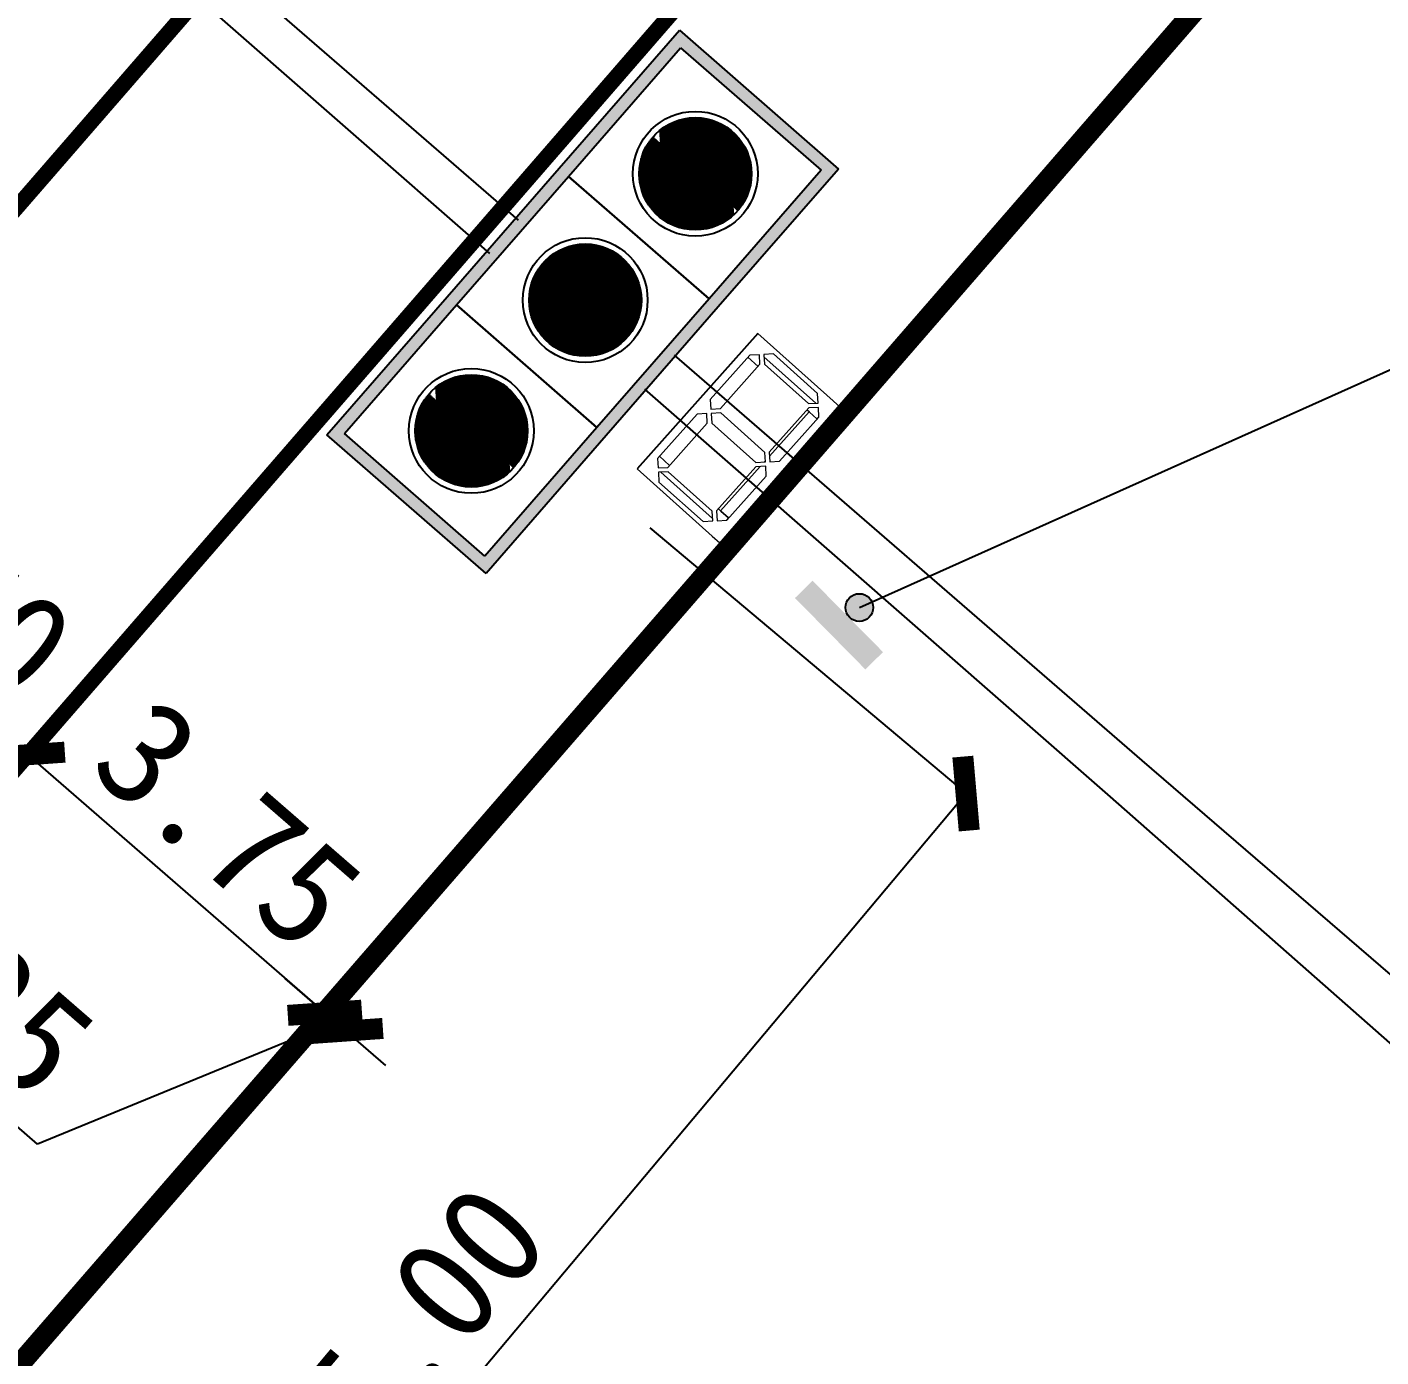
# Model space of a CAD drawing. Extents: x 529560 to 530007, y 3020699 to 3021211.
# Drawn here: x 529789.35 to 529802.25, y 3020941.96 to 3020954.63 of the extents above; entities that cross this region are included whole.
import ezdxf

# ---------------------------------------------------------------- set-up
doc = ezdxf.new("R2010")
doc.units = 0
doc.header["$LTSCALE"] = 0.5
doc.header["$PDMODE"] = 32
doc.linetypes.add('JTSS01', pattern=[6, 2, -4])
doc.layers.get('0').update_dxf_attribs({"linetype": 'CONTINUOUS'})
doc.layers.get('Defpoints').update_dxf_attribs({"linetype": 'CONTINUOUS'})
for name, color, linetype in [('@-交通信号', 7, 'CONTINUOUS'), ('@-交通标志', 7, 'CONTINUOUS'), ('@-设计标注', 7, 'CONTINUOUS'), ('交通标志', 7, 'CONTINUOUS')]:
    doc.layers.add(name, color=color, linetype=linetype)
doc.layers.add('@-道路标线', color=7, linetype='CONTINUOUS', lineweight=0)
doc.styles.add('--黑体', font='simhei.ttf')
doc.dimstyles.new('标志标注', dxfattribs={"dimtxt": 1, "dimasz": 0.5, "dimexe": 0, "dimexo": 0, "dimgap": 0.25, "dimtad": 1, "dimzin": 0, "dimdsep": 46, "dimtxsty": '--黑体', "dimblk": 'ARCHTICK', "dimcen": 0.09, "dimadec": 0, "dimazin": 0, "dimtfac": 1, "dimtix": 1, "dimtmove": 2, "dimatfit": 0, "dimfxl": 1, "dimtolj": 1, "dimtzin": 0, "dimarcsym": 0})

# ---------------------------------------------------------------- blocks, each defined once
blk = doc.blocks.new('_ArchTick')
at = {"color": 0, "linetype": 'ByBlock', "const_width": 0.4}
blk.add_lwpolyline([(-0.5, -0.5), (0.5, 0.5)], dxfattribs=at)
blk = doc.blocks.new('*D132')
at = {"layer": '@-设计标注', "color": 0, "linetype": 'Continuous', "lineweight": -2, "transparency": 16777216}
for p, q in [((529795.283, 3020949.859), (529798.297, 3020947.327)), ((529798.297, 3020947.327), (529788.651, 3020935.84)), ((529785.637, 3020938.372), (529788.651, 3020935.84))]:
    blk.add_line(p, q, dxfattribs=at)
at = {"layer": 'Defpoints', "color": 0, "linetype": 'Continuous', "transparency": 16777216}
for p in [(529795.283, 3020949.859, 59.451), (529785.637, 3020938.372, 59.451), (529788.651, 3020935.84)]:
    blk.add_point(p, dxfattribs=at)
at = {"layer": '@-设计标注', "color": 0, "linetype": 'Continuous', "lineweight": -2, "transparency": 16777216, "xscale": 0.5, "yscale": 0.5, "zscale": 0.5}
for p, rotation in [((529798.297, 3020947.327), 49.97933578897072), ((529788.651, 3020935.84), 229.9793357889707)]:
    blk.add_blockref('_ArchTick', p, dxfattribs=dict(at, rotation=rotation))
at = {"layer": '@-设计标注', "color": 0, "linetype": 'Continuous', "transparency": 16777216, "insert": (529792.896, 3020942.07), "char_height": 1, "attachment_point": 5, "rotation": 49.9793, "style": '--黑体'}
blk.add_mtext('\\A1;15.00', dxfattribs=at)
blk = doc.blocks.new('A$C174B43BA')
at = {"layer": '交通标志', "linetype": 'ByBlock', "lineweight": -3}
for points in [[(0.637, 0.384, 1), (0.372, 0.384, 1)], [(0.956, 0), (0.961, 0.236), (0.005, 0.257), (0, 0.022)]]:
    blk.add_hatch(color=14, dxfattribs=at).paths.add_polyline_path(points)
at = {"layer": '交通标志', "color": 14}
blk.add_circle((0.504, 0.384), 0.132, dxfattribs=at)
blk = doc.blocks.new('A$C6DDB773E')
at = {"layer": '@-交通信号'}
h = blk.add_hatch(color=256, dxfattribs=at)
h.paths.add_polyline_path([(5706.7, 6841.9), (5706.7, 6260.7), (5706.7, 5718.8), (5706.7, 5137.6), (5035.9, 5137.6), (5035.9, 5718.8), (5035.9, 6260.7), (5035.9, 6841.9)])
h.paths.add_polyline_path([(5667.4, 6802.6), (5667.4, 6260.7), (5667.4, 5718.8), (5667.4, 5177), (5075.2, 5177), (5075.2, 5718.8), (5075.2, 6260.7), (5075.2, 6802.6)], flags=16)
for p, q in [((5035.9, 6841.9), (5706.7, 6841.9)), ((5035.9, 6260.7), (5035.9, 6841.9)), ((5706.7, 6841.9), (5706.7, 6260.7)), ((5075.2, 6802.6), (5667.4, 6802.6)), ((5075.2, 6260.7), (5075.2, 6802.6)), ((5667.4, 6802.6), (5667.4, 6260.7)), ((5373.6, 6556.6), (5260.5, 6669.7)), ((5373.6, 6561), (5262.9, 6671.7)), ((5373.6, 6565.5), (5265.4, 6673.7)), ((5373.6, 6569.9), (5268, 6675.6)), ((5373.6, 6574.4), (5270.6, 6677.4)), ((5373.6, 6578.8), (5273.2, 6679.3)), ((5373.6, 6583.3), (5275.9, 6681.1)), ((5373.6, 6587.7), (5278.6, 6682.8)), ((5373.6, 6592.2), (5281.3, 6684.5)), ((5373.6, 6596.6), (5284.1, 6686.1)), ((5373.6, 6601.1), (5287, 6687.8)), ((5373.6, 6605.5), (5289.8, 6689.3)), ((5373.6, 6610), (5292.8, 6690.9)), ((5373.6, 6614.4), (5295.7, 6692.3)), ((5373.6, 6618.9), (5298.8, 6693.8)), ((5373.6, 6623.3), (5301.8, 6695.1)), ((5373.6, 6627.8), (5304.9, 6696.5)), ((5373.6, 6632.2), (5308.1, 6697.8)), ((5373.6, 6636.7), (5311.3, 6699)), ((5373.6, 6641.1), (5314.6, 6700.2)), ((5373.6, 6645.6), (5317.9, 6701.3)), ((5373.6, 6650), (5321.3, 6702.4)), ((5373.6, 6654.5), (5324.7, 6703.4)), ((5373.6, 6658.9), (5328.2, 6704.4)), ((5373.6, 6663.4), (5331.8, 6705.2)), ((5373.6, 6667.8), (5335.4, 6706.1)), ((5373.6, 6672.3), (5339.1, 6706.8)), ((5373.6, 6676.7), (5342.8, 6707.5)), ((5373.6, 6681.2), (5346.6, 6708.2)), ((5373.6, 6685.6), (5350.5, 6708.7)), ((5373.6, 6690.1), (5354.5, 6709.2)), ((5373.6, 6694.6), (5358.6, 6709.6)), ((5373.6, 6699), (5362.7, 6709.9)), ((5373.6, 6703.5), (5367, 6710.1)), ((5373.6, 6707.9), (5371.3, 6710.2)), ((5549.7, 6531.8), (5373.6, 6707.9)), ((5545.3, 6531.8), (5373.6, 6703.5)), ((5540.8, 6531.8), (5373.6, 6699)), ((5536.4, 6531.8), (5373.6, 6694.6)), ((5531.9, 6531.8), (5373.6, 6690.1)), ((5527.5, 6531.8), (5373.6, 6685.6)), ((5523, 6531.8), (5373.6, 6681.2)), ((5518.6, 6531.8), (5373.6, 6676.7)), ((5514.1, 6531.8), (5373.6, 6672.3)), ((5552, 6534), (5375.8, 6710.2)), ((5551.9, 6538.5), (5380.3, 6710.1)), ((5551.7, 6543.2), (5385, 6709.9)), ((5551.3, 6548), (5389.8, 6709.5)), ((5550.8, 6553), (5394.8, 6709)), ((5550.1, 6558.2), (5400, 6708.3)), ((5549.2, 6563.5), (5405.3, 6707.4)), ((5548.1, 6569), (5410.8, 6706.3)), ((5546.8, 6574.8), (5416.6, 6705)), ((5545.2, 6580.9), (5422.7, 6703.3)), ((5543.2, 6587.3), (5429.1, 6701.4)), ((5540.8, 6594.1), (5435.9, 6699)), ((5537.8, 6601.5), (5443.3, 6696)), ((5534.1, 6609.7), (5451.5, 6692.3)), ((5529.3, 6619), (5460.8, 6687.5)), ((5522.3, 6630.4), (5472.2, 6680.5)), ((5318.3, 6531.8), (5222.9, 6627.2)), ((5322.7, 6531.8), (5224.6, 6629.9)), ((5327.2, 6531.8), (5226.4, 6632.6)), ((5331.6, 6531.8), (5228.2, 6635.2)), ((5336.1, 6531.8), (5230.1, 6637.8)), ((5340.5, 6531.8), (5232, 6640.3)), ((5345, 6531.8), (5234, 6642.8)), ((5349.4, 6531.8), (5236, 6645.3)), ((5353.9, 6531.8), (5238, 6647.7)), ((5358.3, 6531.8), (5240.1, 6650.1)), ((5362.8, 6531.8), (5242.2, 6652.4)), ((5367.2, 6531.8), (5244.3, 6654.7)), ((5371.7, 6531.8), (5246.5, 6657)), ((5373.6, 6534.3), (5248.7, 6659.2)), ((5373.6, 6538.8), (5251, 6661.4)), ((5373.6, 6543.2), (5253.3, 6663.6)), ((5373.6, 6547.7), (5255.7, 6665.7)), ((5373.6, 6552.1), (5258, 6667.7)), ((5509.6, 6531.8), (5373.6, 6667.8)), ((5505.2, 6531.8), (5373.6, 6663.4)), ((5500.7, 6531.8), (5373.6, 6658.9)), ((5496.3, 6531.8), (5373.6, 6654.5)), ((5491.8, 6531.8), (5373.6, 6650)), ((5487.4, 6531.8), (5373.6, 6645.6)), ((5482.9, 6531.8), (5373.6, 6641.1)), ((5478.5, 6531.8), (5373.6, 6636.7)), ((5474, 6531.8), (5373.6, 6632.2)), ((5469.6, 6531.8), (5373.6, 6627.8)), ((5507.9, 6649.2), (5491, 6666.1)), ((5256, 6531.8), (5203.2, 6584.6)), ((5260.4, 6531.8), (5204.3, 6588)), ((5264.9, 6531.8), (5205.4, 6591.3)), ((5269.3, 6531.8), (5206.6, 6594.5)), ((5273.8, 6531.8), (5207.8, 6597.8)), ((5278.2, 6531.8), (5209.1, 6600.9)), ((5282.7, 6531.8), (5210.5, 6604)), ((5287.1, 6531.8), (5211.9, 6607.1)), ((5291.6, 6531.8), (5213.3, 6610.1)), ((5296, 6531.8), (5214.8, 6613.1)), ((5300.5, 6531.8), (5216.3, 6616)), ((5304.9, 6531.8), (5217.9, 6618.9)), ((5309.4, 6531.8), (5219.5, 6621.7)), ((5313.8, 6531.8), (5221.2, 6624.5)), ((5465.1, 6531.8), (5373.6, 6623.3)), ((5460.7, 6531.8), (5373.6, 6618.9)), ((5456.2, 6531.8), (5373.6, 6614.4)), ((5451.8, 6531.8), (5373.6, 6610)), ((5447.3, 6531.8), (5373.6, 6605.5)), ((5442.9, 6531.8), (5373.6, 6601.1)), ((5438.4, 6531.8), (5373.6, 6596.6)), ((5434, 6531.8), (5373.6, 6592.2)), ((5429.5, 6531.8), (5373.6, 6587.7)), ((5425.1, 6531.8), (5373.6, 6583.3)), ((5229.3, 6531.8), (5198, 6563.1)), ((5233.7, 6531.8), (5198.7, 6566.9)), ((5238.2, 6531.8), (5199.5, 6570.5)), ((5242.6, 6531.8), (5200.3, 6574.1)), ((5247.1, 6531.8), (5201.2, 6577.7)), ((5251.5, 6531.8), (5202.2, 6581.2)), ((5420.6, 6531.8), (5373.6, 6578.8)), ((5416.2, 6531.8), (5373.6, 6574.4)), ((5411.7, 6531.8), (5373.6, 6569.9)), ((5407.3, 6531.8), (5373.6, 6565.5)), ((5402.8, 6531.8), (5373.6, 6561)), ((5398.4, 6531.8), (5373.6, 6556.6)), ((5393.9, 6531.8), (5373.6, 6552.1)), ((5389.5, 6531.8), (5373.6, 6547.7)), ((5385, 6531.8), (5373.6, 6543.2)), ((5372.1, 6353.4), (5195.2, 6530.3)), ((5367.5, 6353.5), (5195.3, 6525.7)), ((5362.9, 6353.7), (5195.5, 6521.1)), ((5358, 6354.1), (5195.9, 6516.2)), ((5353.1, 6354.6), (5196.4, 6511.3)), ((5348, 6355.3), (5197.1, 6506.2)), ((5342.7, 6356.1), (5197.9, 6500.9)), ((5373.6, 6356.3), (5198.1, 6531.8)), ((5373.6, 6360.8), (5202.6, 6531.8)), ((5373.6, 6365.2), (5207, 6531.8)), ((5373.6, 6369.7), (5211.5, 6531.8)), ((5373.6, 6374.1), (5215.9, 6531.8)), ((5373.6, 6378.6), (5220.4, 6531.8)), ((5373.6, 6383), (5224.8, 6531.8)), ((5373.6, 6387.5), (5229.3, 6531.8)), ((5373.6, 6391.9), (5233.7, 6531.8)), ((5373.6, 6396.4), (5238.2, 6531.8)), ((5373.6, 6400.8), (5242.6, 6531.8)), ((5373.6, 6405.3), (5247.1, 6531.8)), ((5373.6, 6409.7), (5251.5, 6531.8)), ((5373.6, 6414.2), (5256, 6531.8)), ((5373.6, 6418.6), (5260.4, 6531.8)), ((5373.6, 6423.1), (5264.9, 6531.8)), ((5373.6, 6427.5), (5269.3, 6531.8)), ((5373.6, 6432), (5273.8, 6531.8)), ((5373.6, 6436.4), (5278.2, 6531.8)), ((5373.6, 6440.9), (5282.7, 6531.8)), ((5373.6, 6445.3), (5287.1, 6531.8)), ((5373.6, 6449.8), (5291.6, 6531.8)), ((5373.6, 6454.2), (5296, 6531.8)), ((5373.6, 6458.7), (5300.5, 6531.8)), ((5373.6, 6463.1), (5304.9, 6531.8)), ((5373.6, 6467.6), (5309.4, 6531.8)), ((5373.6, 6472), (5313.8, 6531.8)), ((5373.6, 6476.5), (5318.3, 6531.8)), ((5373.6, 6480.9), (5322.7, 6531.8)), ((5373.6, 6485.4), (5327.2, 6531.8)), ((5373.6, 6489.8), (5331.6, 6531.8)), ((5373.6, 6494.3), (5336.1, 6531.8)), ((5373.6, 6498.7), (5340.5, 6531.8)), ((5373.6, 6503.2), (5345, 6531.8)), ((5373.6, 6507.6), (5349.4, 6531.8)), ((5373.6, 6512.1), (5353.9, 6531.8)), ((5373.6, 6516.5), (5358.3, 6531.8)), ((5373.6, 6521), (5362.8, 6531.8)), ((5373.6, 6525.4), (5367.2, 6531.8)), ((5373.6, 6529.9), (5371.7, 6531.8)), ((5380.6, 6531.8), (5373.6, 6538.8)), ((5376.1, 6531.8), (5373.6, 6534.3)), ((5498.8, 6404.7), (5373.6, 6529.9)), ((5496.5, 6402.5), (5373.6, 6525.4)), ((5494.2, 6400.4), (5373.6, 6521)), ((5491.9, 6398.3), (5373.6, 6516.5)), ((5489.5, 6396.2), (5373.6, 6512.1)), ((5487.1, 6394.2), (5373.6, 6507.6)), ((5484.6, 6392.2), (5373.6, 6503.2)), ((5482.1, 6390.2), (5373.6, 6498.7)), ((5501, 6406.9), (5376.1, 6531.8)), ((5503.2, 6409.2), (5380.6, 6531.8)), ((5505.4, 6411.5), (5385, 6531.8)), ((5507.5, 6413.9), (5389.5, 6531.8)), ((5509.5, 6416.2), (5393.9, 6531.8)), ((5511.5, 6418.7), (5398.4, 6531.8)), ((5513.5, 6421.1), (5402.8, 6531.8)), ((5515.5, 6423.6), (5407.3, 6531.8)), ((5517.4, 6426.2), (5411.7, 6531.8)), ((5519.3, 6428.8), (5416.2, 6531.8)), ((5521.1, 6431.4), (5420.6, 6531.8)), ((5522.9, 6434.1), (5425.1, 6531.8)), ((5524.6, 6436.8), (5429.5, 6531.8)), ((5526.3, 6439.5), (5434, 6531.8)), ((5528, 6442.3), (5438.4, 6531.8)), ((5529.6, 6445.2), (5442.9, 6531.8)), ((5531.1, 6448), (5447.3, 6531.8)), ((5532.7, 6451), (5451.8, 6531.8)), ((5534.1, 6453.9), (5456.2, 6531.8)), ((5535.6, 6457), (5460.7, 6531.8)), ((5536.9, 6460), (5465.1, 6531.8)), ((5538.3, 6463.1), (5469.6, 6531.8)), ((5539.6, 6466.3), (5474, 6531.8)), ((5540.8, 6469.5), (5478.5, 6531.8)), ((5542, 6472.8), (5482.9, 6531.8)), ((5543.1, 6476.1), (5487.4, 6531.8)), ((5544.2, 6479.5), (5491.8, 6531.8)), ((5545.2, 6482.9), (5496.3, 6531.8)), ((5546.2, 6486.4), (5500.7, 6531.8)), ((5547.1, 6490), (5505.2, 6531.8)), ((5547.9, 6493.6), (5509.6, 6531.8)), ((5548.7, 6497.3), (5514.1, 6531.8)), ((5549.3, 6501), (5518.6, 6531.8)), ((5550, 6504.8), (5523, 6531.8)), ((5550.5, 6508.7), (5527.5, 6531.8)), ((5551, 6512.7), (5531.9, 6531.8)), ((5337.2, 6357.2), (5199, 6495.4)), ((5331.4, 6358.5), (5200.3, 6489.6)), ((5325.4, 6360.1), (5201.9, 6483.6)), ((5319, 6362), (5203.8, 6477.2)), ((5312.2, 6364.3), (5206.1, 6470.4)), ((5304.9, 6367.2), (5209, 6463.1)), ((5296.9, 6370.8), (5212.6, 6455.1)), ((5479.6, 6388.3), (5373.6, 6494.3)), ((5477, 6386.4), (5373.6, 6489.8)), ((5474.4, 6384.6), (5373.6, 6485.4)), ((5471.7, 6382.8), (5373.6, 6480.9)), ((5469, 6381.1), (5373.6, 6476.5)), ((5466.3, 6379.4), (5373.6, 6472)), ((5463.5, 6377.7), (5373.6, 6467.6)), ((5460.7, 6376.1), (5373.6, 6463.1)), ((5457.8, 6374.5), (5373.6, 6458.7)), ((5454.9, 6373), (5373.6, 6454.2)), ((5287.7, 6375.4), (5217.2, 6445.9)), ((5276.7, 6382), (5223.8, 6434.9)), ((5260.1, 6394.2), (5236, 6418.3)), ((5451.9, 6371.5), (5373.6, 6449.8)), ((5448.9, 6370.1), (5373.6, 6445.3)), ((5445.8, 6368.7), (5373.6, 6440.9)), ((5442.7, 6367.3), (5373.6, 6436.4)), ((5439.6, 6366), (5373.6, 6432)), ((5436.3, 6364.8), (5373.6, 6427.5)), ((5433.1, 6363.6), (5373.6, 6423.1)), ((5429.8, 6362.5), (5373.6, 6418.6)), ((5426.4, 6361.4), (5373.6, 6414.2)), ((5423, 6360.4), (5373.6, 6409.7)), ((5419.5, 6359.4), (5373.6, 6405.3)), ((5415.9, 6358.5), (5373.6, 6400.8)), ((5412.3, 6357.7), (5373.6, 6396.4)), ((5408.7, 6356.9), (5373.6, 6391.9)), ((5404.9, 6356.2), (5373.6, 6387.5)), ((5401.1, 6355.5), (5373.6, 6383)), ((5397.2, 6355), (5373.6, 6378.6)), ((5393.2, 6354.5), (5373.6, 6374.1)), ((5389.2, 6354.1), (5373.6, 6369.7)), ((5385.1, 6353.8), (5373.6, 6365.2)), ((5380.8, 6353.6), (5373.6, 6360.8)), ((5035.9, 5718.8), (5035.9, 6260.7)), ((5075.2, 5718.8), (5075.2, 6260.7)), ((5667.4, 6260.7), (5075.2, 6260.7)), ((5075.2, 6260.7), (5667.4, 6260.7)), ((5667.4, 6260.7), (5667.4, 5718.8)), ((5706.7, 6260.7), (5706.7, 5718.8)), ((5373.6, 6064.1), (5284.1, 6153.7)), ((5373.6, 6068.6), (5287, 6155.3)), ((5373.6, 6073), (5289.8, 6156.8)), ((5373.6, 6077.5), (5292.8, 6158.4)), ((5373.6, 6081.9), (5295.7, 6159.8)), ((5373.6, 6086.4), (5298.8, 6161.3)), ((5373.6, 6090.8), (5301.8, 6162.6)), ((5373.6, 6095.3), (5304.9, 6164)), ((5373.6, 6099.7), (5308.1, 6165.3)), ((5373.6, 6104.2), (5311.3, 6166.5)), ((5373.6, 6108.6), (5314.6, 6167.7)), ((5373.6, 6113.1), (5317.9, 6168.8)), ((5373.6, 6117.5), (5321.3, 6169.9)), ((5373.6, 6122), (5324.7, 6170.9)), ((5373.6, 6126.4), (5328.2, 6171.9)), ((5373.6, 6130.9), (5331.8, 6172.8)), ((5373.6, 6135.3), (5335.4, 6173.6)), ((5373.6, 6139.8), (5339.1, 6174.4)), ((5373.6, 6144.3), (5342.8, 6175)), ((5373.6, 6148.7), (5346.6, 6175.7)), ((5373.6, 6153.2), (5350.5, 6176.2)), ((5373.6, 6157.6), (5354.5, 6176.7)), ((5373.6, 6162.1), (5358.6, 6177.1)), ((5373.6, 6166.5), (5362.7, 6177.4)), ((5373.6, 6171), (5367, 6177.6)), ((5373.6, 6175.4), (5371.3, 6177.7)), ((5549.7, 5999.3), (5373.6, 6175.4)), ((5545.3, 5999.3), (5373.6, 6171)), ((5540.8, 5999.3), (5373.6, 6166.5)), ((5536.4, 5999.3), (5373.6, 6162.1)), ((5531.9, 5999.3), (5373.6, 6157.6)), ((5527.5, 5999.3), (5373.6, 6153.2)), ((5552, 6001.5), (5375.8, 6177.7)), ((5551.9, 6006), (5380.3, 6177.6)), ((5551.7, 6010.7), (5385, 6177.4)), ((5551.3, 6015.5), (5389.8, 6177)), ((5550.8, 6020.5), (5394.8, 6176.5)), ((5550.1, 6025.7), (5400, 6175.8)), ((5549.2, 6031), (5405.3, 6174.9)), ((5548.1, 6036.5), (5410.8, 6173.8)), ((5546.8, 6042.3), (5416.6, 6172.5)), ((5545.2, 6048.4), (5422.7, 6170.9)), ((5543.2, 6054.8), (5429.1, 6168.9)), ((5540.8, 6061.6), (5435.9, 6166.5)), ((5537.8, 6069), (5443.3, 6163.5)), ((5534.1, 6077.2), (5451.5, 6159.8)), ((5529.3, 6086.5), (5460.8, 6155)), ((5345, 5999.3), (5234, 6110.3)), ((5349.4, 5999.3), (5236, 6112.8)), ((5353.9, 5999.3), (5238, 6115.2)), ((5358.3, 5999.3), (5240.1, 6117.6)), ((5362.8, 5999.3), (5242.2, 6119.9)), ((5367.2, 5999.3), (5244.3, 6122.2)), ((5371.7, 5999.3), (5246.5, 6124.5)), ((5373.6, 6001.8), (5248.7, 6126.7)), ((5373.6, 6006.3), (5251, 6128.9)), ((5373.6, 6010.7), (5253.3, 6131.1)), ((5373.6, 6015.2), (5255.7, 6133.2)), ((5373.6, 6019.6), (5258, 6135.2)), ((5373.6, 6024.1), (5260.5, 6137.2)), ((5373.6, 6028.5), (5262.9, 6139.2)), ((5373.6, 6033), (5265.4, 6141.2)), ((5373.6, 6037.4), (5268, 6143.1)), ((5373.6, 6041.9), (5270.6, 6145)), ((5373.6, 6046.3), (5273.2, 6146.8)), ((5373.6, 6050.8), (5275.9, 6148.6)), ((5373.6, 6055.2), (5278.6, 6150.3)), ((5373.6, 6059.7), (5281.3, 6152)), ((5523, 5999.3), (5373.6, 6148.7)), ((5518.6, 5999.3), (5373.6, 6144.3)), ((5514.1, 5999.3), (5373.6, 6139.8)), ((5509.6, 5999.3), (5373.6, 6135.3)), ((5505.2, 5999.3), (5373.6, 6130.9)), ((5500.7, 5999.3), (5373.6, 6126.4)), ((5496.3, 5999.3), (5373.6, 6122)), ((5491.8, 5999.3), (5373.6, 6117.5)), ((5487.4, 5999.3), (5373.6, 6113.1)), ((5522.3, 6097.9), (5472.2, 6148)), ((5507.9, 6116.7), (5491, 6133.6)), ((5278.2, 5999.3), (5209.1, 6068.4)), ((5282.7, 5999.3), (5210.5, 6071.5)), ((5287.1, 5999.3), (5211.9, 6074.6)), ((5291.6, 5999.3), (5213.3, 6077.6)), ((5296, 5999.3), (5214.8, 6080.6)), ((5300.5, 5999.3), (5216.3, 6083.5)), ((5304.9, 5999.3), (5217.9, 6086.4)), ((5309.4, 5999.3), (5219.5, 6089.2)), ((5313.8, 5999.3), (5221.2, 6092)), ((5318.3, 5999.3), (5222.9, 6094.7)), ((5322.7, 5999.3), (5224.6, 6097.4)), ((5327.2, 5999.3), (5226.4, 6100.1)), ((5331.6, 5999.3), (5228.2, 6102.7)), ((5336.1, 5999.3), (5230.1, 6105.3)), ((5340.5, 5999.3), (5232, 6107.8)), ((5482.9, 5999.3), (5373.6, 6108.6)), ((5478.5, 5999.3), (5373.6, 6104.2)), ((5474, 5999.3), (5373.6, 6099.7)), ((5469.6, 5999.3), (5373.6, 6095.3)), ((5465.1, 5999.3), (5373.6, 6090.8)), ((5460.7, 5999.3), (5373.6, 6086.4)), ((5456.2, 5999.3), (5373.6, 6081.9)), ((5451.8, 5999.3), (5373.6, 6077.5)), ((5447.3, 5999.3), (5373.6, 6073)), ((5442.9, 5999.3), (5373.6, 6068.6)), ((10208, 6072.9), (7668.9, 6059.5)), ((5047.1, 6051.8), (3140.2, 6046)), ((5224.8, 5999.3), (5197.3, 6026.8)), ((5229.3, 5999.3), (5198, 6030.6)), ((5233.7, 5999.3), (5198.7, 6034.4)), ((5238.2, 5999.3), (5199.5, 6038)), ((5242.6, 5999.3), (5200.3, 6041.6)), ((5247.1, 5999.3), (5201.2, 6045.2)), ((5251.5, 5999.3), (5202.2, 6048.7)), ((5256, 5999.3), (5203.2, 6052.1)), ((5260.4, 5999.3), (5204.3, 6055.5)), ((5264.9, 5999.3), (5205.4, 6058.8)), ((5269.3, 5999.3), (5206.6, 6062)), ((5273.8, 5999.3), (5207.8, 6065.3)), ((5438.4, 5999.3), (5373.6, 6064.1)), ((5434, 5999.3), (5373.6, 6059.7)), ((5429.5, 5999.3), (5373.6, 6055.2)), ((5425.1, 5999.3), (5373.6, 6050.8)), ((5420.6, 5999.3), (5373.6, 6046.3)), ((5416.2, 5999.3), (5373.6, 6041.9)), ((5411.7, 5999.3), (5373.6, 6037.4)), ((5407.3, 5999.3), (5373.6, 6033)), ((5402.8, 5999.3), (5373.6, 6028.5)), ((5398.4, 5999.3), (5373.6, 6024.1)), ((7668.9, 6059.5), (5701.9, 6053.6)), ((5198.1, 5999.3), (5195.2, 6002.2)), ((5372.1, 5820.9), (5195.2, 5997.8)), ((5367.5, 5821), (5195.3, 5993.2)), ((5202.6, 5999.3), (5195.4, 6006.5)), ((5362.9, 5821.2), (5195.5, 5988.6)), ((5207, 5999.3), (5195.6, 6010.8)), ((5211.5, 5999.3), (5195.9, 6014.9)), ((5358, 5821.6), (5195.9, 5983.7)), ((5215.9, 5999.3), (5196.3, 6018.9)), ((5220.4, 5999.3), (5196.8, 6022.9)), ((5373.6, 5823.8), (5198.1, 5999.3)), ((5373.6, 5828.3), (5202.6, 5999.3)), ((5373.6, 5832.7), (5207, 5999.3)), ((5373.6, 5837.2), (5211.5, 5999.3)), ((5373.6, 5841.6), (5215.9, 5999.3)), ((5373.6, 5846.1), (5220.4, 5999.3)), ((5373.6, 5850.5), (5224.8, 5999.3)), ((5373.6, 5855), (5229.3, 5999.3)), ((5373.6, 5859.4), (5233.7, 5999.3)), ((5373.6, 5863.9), (5238.2, 5999.3)), ((5373.6, 5868.3), (5242.6, 5999.3)), ((5373.6, 5872.8), (5247.1, 5999.3)), ((5373.6, 5877.2), (5251.5, 5999.3)), ((5373.6, 5881.7), (5256, 5999.3)), ((5373.6, 5886.1), (5260.4, 5999.3)), ((5373.6, 5890.6), (5264.9, 5999.3)), ((5373.6, 5895), (5269.3, 5999.3)), ((5373.6, 5899.5), (5273.8, 5999.3)), ((5373.6, 5903.9), (5278.2, 5999.3)), ((5373.6, 5908.4), (5282.7, 5999.3)), ((5373.6, 5912.8), (5287.1, 5999.3)), ((5373.6, 5917.3), (5291.6, 5999.3)), ((5373.6, 5921.7), (5296, 5999.3)), ((5373.6, 5926.2), (5300.5, 5999.3)), ((5373.6, 5930.6), (5304.9, 5999.3)), ((5373.6, 5935.1), (5309.4, 5999.3)), ((5373.6, 5939.5), (5313.8, 5999.3)), ((5373.6, 5944), (5318.3, 5999.3)), ((5373.6, 5948.4), (5322.7, 5999.3)), ((5373.6, 5952.9), (5327.2, 5999.3)), ((5373.6, 5957.3), (5331.6, 5999.3)), ((5373.6, 5961.8), (5336.1, 5999.3)), ((5373.6, 5966.2), (5340.5, 5999.3)), ((5373.6, 5970.7), (5345, 5999.3)), ((5373.6, 5975.1), (5349.4, 5999.3)), ((5373.6, 5979.6), (5353.9, 5999.3)), ((5373.6, 5984), (5358.3, 5999.3)), ((5373.6, 5988.5), (5362.8, 5999.3)), ((5373.6, 5992.9), (5367.2, 5999.3)), ((5373.6, 5997.4), (5371.7, 5999.3)), ((5393.9, 5999.3), (5373.6, 6019.6)), ((5389.5, 5999.3), (5373.6, 6015.2)), ((5385, 5999.3), (5373.6, 6010.7)), ((5380.6, 5999.3), (5373.6, 6006.3)), ((5376.1, 5999.3), (5373.6, 6001.8)), ((5498.8, 5872.2), (5373.6, 5997.4)), ((5496.5, 5870), (5373.6, 5992.9)), ((5494.2, 5867.9), (5373.6, 5988.5)), ((5491.9, 5865.8), (5373.6, 5984)), ((5501, 5874.4), (5376.1, 5999.3)), ((5503.2, 5876.7), (5380.6, 5999.3)), ((5505.4, 5879), (5385, 5999.3)), ((5507.5, 5881.4), (5389.5, 5999.3)), ((5509.5, 5883.7), (5393.9, 5999.3)), ((5511.5, 5886.2), (5398.4, 5999.3)), ((5513.5, 5888.6), (5402.8, 5999.3)), ((5515.5, 5891.1), (5407.3, 5999.3)), ((5517.4, 5893.7), (5411.7, 5999.3)), ((5519.3, 5896.3), (5416.2, 5999.3)), ((5521.1, 5898.9), (5420.6, 5999.3)), ((5522.9, 5901.6), (5425.1, 5999.3)), ((5524.6, 5904.3), (5429.5, 5999.3)), ((5526.3, 5907), (5434, 5999.3)), ((5528, 5909.8), (5438.4, 5999.3)), ((5529.6, 5912.7), (5442.9, 5999.3)), ((5531.1, 5915.5), (5447.3, 5999.3)), ((5532.7, 5918.5), (5451.8, 5999.3)), ((5534.1, 5921.4), (5456.2, 5999.3)), ((5535.6, 5924.5), (5460.7, 5999.3)), ((5536.9, 5927.5), (5465.1, 5999.3)), ((5538.3, 5930.6), (5469.6, 5999.3)), ((5539.6, 5933.8), (5474, 5999.3)), ((5540.8, 5937), (5478.5, 5999.3)), ((5542, 5940.3), (5482.9, 5999.3)), ((5543.1, 5943.6), (5487.4, 5999.3)), ((5544.2, 5947), (5491.8, 5999.3)), ((5545.2, 5950.4), (5496.3, 5999.3)), ((5546.2, 5953.9), (5500.7, 5999.3)), ((5547.1, 5957.5), (5505.2, 5999.3)), ((5547.9, 5961.1), (5509.6, 5999.3)), ((5548.7, 5964.8), (5514.1, 5999.3)), ((5549.3, 5968.5), (5518.6, 5999.3)), ((5550, 5972.3), (5523, 5999.3)), ((5550.5, 5976.2), (5527.5, 5999.3)), ((5551, 5980.2), (5531.9, 5999.3)), ((5551.4, 5984.3), (5536.4, 5999.3)), ((5551.7, 5988.4), (5540.8, 5999.3)), ((5551.9, 5992.7), (5545.3, 5999.3)), ((5552, 5997), (5549.7, 5999.3)), ((5353.1, 5822.1), (5196.4, 5978.8)), ((5348, 5822.8), (5197.1, 5973.7)), ((5342.7, 5823.6), (5197.9, 5968.4)), ((5337.2, 5824.7), (5199, 5962.9)), ((5331.4, 5826), (5200.3, 5957.1)), ((5325.4, 5827.6), (5201.9, 5951.1)), ((5319, 5829.5), (5203.8, 5944.7)), ((5312.2, 5831.8), (5206.1, 5937.9)), ((5489.5, 5863.7), (5373.6, 5979.6)), ((5487.1, 5861.7), (5373.6, 5975.1)), ((5484.6, 5859.7), (5373.6, 5970.7)), ((5482.1, 5857.7), (5373.6, 5966.2)), ((5479.6, 5855.8), (5373.6, 5961.8)), ((5477, 5853.9), (5373.6, 5957.3)), ((5474.4, 5852.1), (5373.6, 5952.9)), ((5471.7, 5850.3), (5373.6, 5948.4)), ((5469, 5848.6), (5373.6, 5944)), ((5466.3, 5846.9), (5373.6, 5939.5)), ((5048.2, 5911.6), (3140.2, 5915.7)), ((5304.9, 5834.7), (5209, 5930.6)), ((5296.9, 5838.3), (5212.6, 5922.6)), ((5287.7, 5842.9), (5217.2, 5913.4)), ((5276.7, 5849.5), (5223.8, 5902.4)), ((5463.5, 5845.2), (5373.6, 5935.1)), ((5460.7, 5843.6), (5373.6, 5930.6)), ((5457.8, 5842), (5373.6, 5926.2)), ((5454.9, 5840.5), (5373.6, 5921.7)), ((5451.9, 5839), (5373.6, 5917.3)), ((5448.9, 5837.6), (5373.6, 5912.8)), ((5445.8, 5836.2), (5373.6, 5908.4)), ((5442.7, 5834.8), (5373.6, 5903.9)), ((5439.6, 5833.5), (5373.6, 5899.5)), ((5436.3, 5832.3), (5373.6, 5895)), ((7668.9, 5906.2), (5701.9, 5910.4)), ((10208, 5893.5), (7668.9, 5906.2)), ((5260.1, 5861.7), (5236, 5885.8)), ((5433.1, 5831.1), (5373.6, 5890.6)), ((5429.8, 5830), (5373.6, 5886.1)), ((5426.4, 5828.9), (5373.6, 5881.7)), ((5423, 5827.9), (5373.6, 5877.2)), ((5419.5, 5826.9), (5373.6, 5872.8)), ((5415.9, 5826), (5373.6, 5868.3)), ((5412.3, 5825.2), (5373.6, 5863.9)), ((5408.7, 5824.4), (5373.6, 5859.4)), ((5404.9, 5823.7), (5373.6, 5855)), ((5401.1, 5823), (5373.6, 5850.5)), ((5397.2, 5822.5), (5373.6, 5846.1)), ((5393.2, 5822), (5373.6, 5841.6)), ((5389.2, 5821.6), (5373.6, 5837.2)), ((5385.1, 5821.3), (5373.6, 5832.7)), ((5380.8, 5821.1), (5373.6, 5828.3)), ((5376.5, 5820.9), (5373.6, 5823.8)), ((5035.9, 5137.6), (5035.9, 5718.8)), ((5075.2, 5177), (5075.2, 5718.8)), ((5075.2, 5718.8), (5667.4, 5718.8)), ((5667.4, 5718.8), (5075.2, 5718.8)), ((5667.4, 5718.8), (5667.4, 5177)), ((5706.7, 5718.8), (5706.7, 5137.6)), ((5373.6, 5490.8), (5270.6, 5593.9)), ((5373.6, 5495.3), (5273.2, 5595.7)), ((5373.6, 5499.7), (5275.9, 5597.5)), ((5373.6, 5504.2), (5278.6, 5599.2)), ((5373.6, 5508.6), (5281.3, 5600.9)), ((5373.6, 5513.1), (5284.1, 5602.6)), ((5373.6, 5517.5), (5287, 5604.2)), ((5373.6, 5522), (5289.8, 5605.8)), ((5373.6, 5526.4), (5292.8, 5607.3)), ((5373.6, 5530.9), (5295.7, 5608.8)), ((5373.6, 5535.3), (5298.8, 5610.2)), ((5373.6, 5539.8), (5301.8, 5611.6)), ((5373.6, 5544.2), (5304.9, 5612.9)), ((5373.6, 5548.7), (5308.1, 5614.2)), ((5373.6, 5553.1), (5311.3, 5615.4)), ((5373.6, 5557.6), (5314.6, 5616.6)), ((5373.6, 5562), (5317.9, 5617.7)), ((5373.6, 5566.5), (5321.3, 5618.8)), ((5373.6, 5570.9), (5324.7, 5619.8)), ((5373.6, 5575.4), (5328.2, 5620.8)), ((5373.6, 5579.8), (5331.8, 5621.7)), ((5373.6, 5584.3), (5335.4, 5622.5)), ((5373.6, 5588.7), (5339.1, 5623.3)), ((5373.6, 5593.2), (5342.8, 5624)), ((5373.6, 5597.6), (5346.6, 5624.6)), ((5373.6, 5602.1), (5350.5, 5625.2)), ((5373.6, 5606.5), (5354.5, 5625.6)), ((5373.6, 5611), (5358.6, 5626)), ((5373.6, 5615.4), (5362.7, 5626.3)), ((5373.6, 5619.9), (5367, 5626.5)), ((5373.6, 5624.3), (5371.3, 5626.6)), ((5549.7, 5448.3), (5373.6, 5624.3)), ((5545.3, 5448.3), (5373.6, 5619.9)), ((5540.8, 5448.3), (5373.6, 5615.4)), ((5536.4, 5448.3), (5373.6, 5611)), ((5531.9, 5448.3), (5373.6, 5606.5)), ((5527.5, 5448.3), (5373.6, 5602.1)), ((5523, 5448.3), (5373.6, 5597.6)), ((5518.6, 5448.3), (5373.6, 5593.2)), ((5552, 5450.4), (5375.8, 5626.7)), ((5551.9, 5455), (5380.3, 5626.5)), ((5551.7, 5459.6), (5385, 5626.3)), ((5551.3, 5464.5), (5389.8, 5625.9)), ((5550.8, 5469.4), (5394.8, 5625.4)), ((5550.1, 5474.6), (5400, 5624.7)), ((5549.2, 5479.9), (5405.3, 5623.8)), ((5548.1, 5485.5), (5410.8, 5622.7)), ((5546.8, 5491.2), (5416.6, 5621.4)), ((5545.2, 5497.3), (5422.7, 5619.8)), ((5543.2, 5503.7), (5429.1, 5617.8)), ((5540.8, 5510.6), (5435.9, 5615.4)), ((5537.8, 5518), (5443.3, 5612.5)), ((5534.1, 5526.1), (5451.5, 5608.8)), ((5529.3, 5535.4), (5460.8, 5603.9)), ((5522.3, 5546.9), (5472.2, 5596.9)), ((5331.6, 5448.3), (5228.2, 5551.7)), ((5336.1, 5448.3), (5230.1, 5554.2)), ((5340.5, 5448.3), (5232, 5556.8)), ((5345, 5448.3), (5234, 5559.3)), ((5349.4, 5448.3), (5236, 5561.7)), ((5353.9, 5448.3), (5238, 5564.2)), ((5358.3, 5448.3), (5240.1, 5566.5)), ((5362.8, 5448.3), (5242.2, 5568.9)), ((5367.2, 5448.3), (5244.3, 5571.2)), ((5371.7, 5448.3), (5246.5, 5573.4)), ((5373.6, 5450.8), (5248.7, 5575.7)), ((5373.6, 5455.2), (5251, 5577.8)), ((5373.6, 5459.7), (5253.3, 5580)), ((5373.6, 5464.1), (5255.7, 5582.1)), ((5373.6, 5468.6), (5258, 5584.2)), ((5373.6, 5473), (5260.5, 5586.2)), ((5373.6, 5477.5), (5262.9, 5588.2)), ((5373.6, 5481.9), (5265.4, 5590.1)), ((5373.6, 5486.4), (5268, 5592)), ((5514.1, 5448.3), (5373.6, 5588.7)), ((5509.6, 5448.3), (5373.6, 5584.3)), ((5505.2, 5448.3), (5373.6, 5579.8)), ((5500.7, 5448.3), (5373.6, 5575.4)), ((5496.3, 5448.3), (5373.6, 5570.9)), ((5491.8, 5448.3), (5373.6, 5566.5)), ((5487.4, 5448.3), (5373.6, 5562)), ((5482.9, 5448.3), (5373.6, 5557.6)), ((5478.5, 5448.3), (5373.6, 5553.1)), ((5507.9, 5565.7), (5491, 5582.6)), ((5264.9, 5448.3), (5205.4, 5507.7)), ((5269.3, 5448.3), (5206.6, 5511)), ((5273.8, 5448.3), (5207.8, 5514.2)), ((5278.2, 5448.3), (5209.1, 5517.4)), ((5282.7, 5448.3), (5210.5, 5520.5)), ((5287.1, 5448.3), (5211.9, 5523.5)), ((5291.6, 5448.3), (5213.3, 5526.5)), ((5296, 5448.3), (5214.8, 5529.5)), ((5300.5, 5448.3), (5216.3, 5532.4)), ((5304.9, 5448.3), (5217.9, 5535.3)), ((5309.4, 5448.3), (5219.5, 5538.1)), ((5313.8, 5448.3), (5221.2, 5540.9)), ((5318.3, 5448.3), (5222.9, 5543.7)), ((5322.7, 5448.3), (5224.6, 5546.4)), ((5327.2, 5448.3), (5226.4, 5549)), ((5474, 5448.3), (5373.6, 5548.7)), ((5469.6, 5448.3), (5373.6, 5544.2)), ((5465.1, 5448.3), (5373.6, 5539.8)), ((5460.7, 5448.3), (5373.6, 5535.3)), ((5456.2, 5448.3), (5373.6, 5530.9)), ((5451.8, 5448.3), (5373.6, 5526.4)), ((5447.3, 5448.3), (5373.6, 5522)), ((5442.9, 5448.3), (5373.6, 5517.5)), ((5438.4, 5448.3), (5373.6, 5513.1)), ((5434, 5448.3), (5373.6, 5508.6)), ((5229.3, 5448.3), (5198, 5479.6)), ((5233.7, 5448.3), (5198.7, 5483.3)), ((5238.2, 5448.3), (5199.5, 5487)), ((5242.6, 5448.3), (5200.3, 5490.6)), ((5247.1, 5448.3), (5201.2, 5494.1)), ((5251.5, 5448.3), (5202.2, 5497.6)), ((5256, 5448.3), (5203.2, 5501)), ((5260.4, 5448.3), (5204.3, 5504.4)), ((5429.5, 5448.3), (5373.6, 5504.2)), ((5425.1, 5448.3), (5373.6, 5499.7)), ((5420.6, 5448.3), (5373.6, 5495.3)), ((5416.2, 5448.3), (5373.6, 5490.8)), ((5411.7, 5448.3), (5373.6, 5486.4)), ((5407.3, 5448.3), (5373.6, 5481.9)), ((5402.8, 5448.3), (5373.6, 5477.5)), ((5398.4, 5448.3), (5373.6, 5473)), ((5393.9, 5448.3), (5373.6, 5468.6)), ((5389.5, 5448.3), (5373.6, 5464.1)), ((5372.1, 5269.9), (5195.2, 5446.7)), ((5367.5, 5270), (5195.3, 5442.2)), ((5362.9, 5270.2), (5195.5, 5437.5)), ((5358, 5270.5), (5195.9, 5432.7)), ((5353.1, 5271), (5196.4, 5427.7)), ((5348, 5271.7), (5197.1, 5422.6)), ((5373.6, 5272.8), (5198.1, 5448.3)), ((5373.6, 5277.2), (5202.6, 5448.3)), ((5373.6, 5281.7), (5207, 5448.3)), ((5373.6, 5286.1), (5211.5, 5448.3)), ((5373.6, 5290.6), (5215.9, 5448.3)), ((5373.6, 5295), (5220.4, 5448.3)), ((5373.6, 5299.5), (5224.8, 5448.3)), ((5373.6, 5303.9), (5229.3, 5448.3)), ((5373.6, 5308.4), (5233.7, 5448.3)), ((5373.6, 5312.8), (5238.2, 5448.3)), ((5373.6, 5317.3), (5242.6, 5448.3)), ((5373.6, 5321.7), (5247.1, 5448.3)), ((5373.6, 5326.2), (5251.5, 5448.3)), ((5373.6, 5330.6), (5256, 5448.3)), ((5373.6, 5335.1), (5260.4, 5448.3)), ((5373.6, 5339.5), (5264.9, 5448.3)), ((5373.6, 5344), (5269.3, 5448.3)), ((5373.6, 5348.4), (5273.8, 5448.3)), ((5373.6, 5352.9), (5278.2, 5448.3)), ((5373.6, 5357.3), (5282.7, 5448.3)), ((5373.6, 5361.8), (5287.1, 5448.3)), ((5373.6, 5366.2), (5291.6, 5448.3)), ((5373.6, 5370.7), (5296, 5448.3)), ((5373.6, 5375.1), (5300.5, 5448.3)), ((5373.6, 5379.6), (5304.9, 5448.3)), ((5373.6, 5384), (5309.4, 5448.3)), ((5373.6, 5388.5), (5313.8, 5448.3)), ((5373.6, 5392.9), (5318.3, 5448.3)), ((5373.6, 5397.4), (5322.7, 5448.3)), ((5373.6, 5401.8), (5327.2, 5448.3)), ((5373.6, 5406.3), (5331.6, 5448.3)), ((5373.6, 5410.7), (5336.1, 5448.3)), ((5373.6, 5415.2), (5340.5, 5448.3)), ((5373.6, 5419.6), (5345, 5448.3)), ((5373.6, 5424.1), (5349.4, 5448.3)), ((5373.6, 5428.5), (5353.9, 5448.3)), ((5373.6, 5433), (5358.3, 5448.3)), ((5373.6, 5437.4), (5362.8, 5448.3)), ((5373.6, 5441.9), (5367.2, 5448.3)), ((5373.6, 5446.3), (5371.7, 5448.3)), ((5385, 5448.3), (5373.6, 5459.7)), ((5380.6, 5448.3), (5373.6, 5455.2)), ((5376.1, 5448.3), (5373.6, 5450.8)), ((5498.8, 5321.1), (5373.6, 5446.3)), ((5496.5, 5319), (5373.6, 5441.9)), ((5494.2, 5316.8), (5373.6, 5437.4)), ((5491.9, 5314.7), (5373.6, 5433)), ((5489.5, 5312.6), (5373.6, 5428.5)), ((5487.1, 5310.6), (5373.6, 5424.1)), ((5501, 5323.4), (5376.1, 5448.3)), ((5503.2, 5325.6), (5380.6, 5448.3)), ((5505.4, 5327.9), (5385, 5448.3)), ((5507.5, 5330.3), (5389.5, 5448.3)), ((5509.5, 5332.7), (5393.9, 5448.3)), ((5511.5, 5335.1), (5398.4, 5448.3)), ((5513.5, 5337.6), (5402.8, 5448.3)), ((5515.5, 5340.1), (5407.3, 5448.3)), ((5517.4, 5342.6), (5411.7, 5448.3)), ((5519.3, 5345.2), (5416.2, 5448.3)), ((5521.1, 5347.8), (5420.6, 5448.3)), ((5522.9, 5350.5), (5425.1, 5448.3)), ((5524.6, 5353.2), (5429.5, 5448.3)), ((5526.3, 5356), (5434, 5448.3)), ((5528, 5358.8), (5438.4, 5448.3)), ((5529.6, 5361.6), (5442.9, 5448.3)), ((5531.1, 5364.5), (5447.3, 5448.3)), ((5532.7, 5367.4), (5451.8, 5448.3)), ((5534.1, 5370.4), (5456.2, 5448.3)), ((5535.6, 5373.4), (5460.7, 5448.3)), ((5536.9, 5376.5), (5465.1, 5448.3)), ((5538.3, 5379.6), (5469.6, 5448.3)), ((5539.6, 5382.7), (5474, 5448.3)), ((5540.8, 5386), (5478.5, 5448.3)), ((5542, 5389.2), (5482.9, 5448.3)), ((5543.1, 5392.5), (5487.4, 5448.3)), ((5544.2, 5395.9), (5491.8, 5448.3)), ((5545.2, 5399.4), (5496.3, 5448.3)), ((5546.2, 5402.9), (5500.7, 5448.3)), ((5547.1, 5406.4), (5505.2, 5448.3)), ((5547.9, 5410), (5509.6, 5448.3)), ((5548.7, 5413.7), (5514.1, 5448.3)), ((5549.3, 5417.5), (5518.6, 5448.3)), ((5550, 5421.3), (5523, 5448.3)), ((5550.5, 5425.2), (5527.5, 5448.3)), ((5551, 5429.2), (5531.9, 5448.3)), ((5342.7, 5272.6), (5197.9, 5417.3)), ((5337.2, 5273.6), (5199, 5411.8)), ((5331.4, 5274.9), (5200.3, 5406)), ((5325.4, 5276.5), (5201.9, 5400)), ((5319, 5278.4), (5203.8, 5393.6)), ((5312.2, 5280.7), (5206.1, 5386.9)), ((5304.9, 5283.6), (5209, 5379.6)), ((5484.6, 5308.6), (5373.6, 5419.6)), ((5482.1, 5306.7), (5373.6, 5415.2)), ((5479.6, 5304.7), (5373.6, 5410.7)), ((5477, 5302.9), (5373.6, 5406.3)), ((5474.4, 5301), (5373.6, 5401.8)), ((5471.7, 5299.3), (5373.6, 5397.4)), ((5469, 5297.5), (5373.6, 5392.9)), ((5466.3, 5295.8), (5373.6, 5388.5)), ((5463.5, 5294.1), (5373.6, 5384)), ((5460.7, 5292.5), (5373.6, 5379.6)), ((5296.9, 5287.2), (5212.6, 5371.5)), ((5287.7, 5291.9), (5217.2, 5362.4)), ((5276.7, 5298.5), (5223.8, 5351.3)), ((5260.1, 5310.6), (5236, 5334.7)), ((5457.8, 5291), (5373.6, 5375.1)), ((5454.9, 5289.4), (5373.6, 5370.7)), ((5451.9, 5287.9), (5373.6, 5366.2)), ((5448.9, 5286.5), (5373.6, 5361.8)), ((5445.8, 5285.1), (5373.6, 5357.3)), ((5442.7, 5283.8), (5373.6, 5352.9)), ((5439.6, 5282.5), (5373.6, 5348.4)), ((5436.3, 5281.2), (5373.6, 5344)), ((5433.1, 5280.1), (5373.6, 5339.5)), ((5429.8, 5278.9), (5373.6, 5335.1)), ((5426.4, 5277.8), (5373.6, 5330.6)), ((5423, 5276.8), (5373.6, 5326.2)), ((5419.5, 5275.8), (5373.6, 5321.7)), ((5415.9, 5274.9), (5373.6, 5317.3)), ((5412.3, 5274.1), (5373.6, 5312.8)), ((5408.7, 5273.3), (5373.6, 5308.4)), ((5404.9, 5272.6), (5373.6, 5303.9)), ((5401.1, 5272), (5373.6, 5299.5)), ((5397.2, 5271.4), (5373.6, 5295)), ((5393.2, 5270.9), (5373.6, 5290.6)), ((5389.2, 5270.5), (5373.6, 5286.1)), ((5385.1, 5270.2), (5373.6, 5281.7)), ((5380.8, 5270), (5373.6, 5277.2)), ((5667.4, 5177), (5075.2, 5177)), ((5706.7, 5137.6), (5035.9, 5137.6))]:
    blk.add_line(p, q, dxfattribs=at)
for centre, radius in [((5373.6, 6531.8), 198.2), ((5373.6, 6531.8), 178.4), ((5373.6, 5999.3), 198.2), ((5373.6, 5999.3), 178.4), ((5373.6, 5448.3), 198.2), ((5373.6, 5448.3), 178.4)]:
    blk.add_circle(centre, radius, dxfattribs=at)
blk = doc.blocks.new('*D135')
at = {"layer": '@-设计标注', "color": 0, "linetype": 'Continuous', "lineweight": -2, "transparency": 16777216}
for q in [(529786.71, 3020949.992), (529789.353, 3020947.697)]:
    blk.add_line((529786.71, 3020949.992), q, dxfattribs=at)
at = {"layer": 'Defpoints', "color": 0, "linetype": 'Continuous', "transparency": 16777216}
for p in [(529786.71, 3020949.992, 1475.285), (529789.353, 3020947.697, 1475.285), (529789.353, 3020947.697)]:
    blk.add_point(p, dxfattribs=at)
at = {"layer": '@-设计标注', "color": 0, "linetype": 'Continuous', "lineweight": -2, "transparency": 16777216, "xscale": 0.5, "yscale": 0.5, "zscale": 0.5}
for p, rotation in [((529786.71, 3020949.992), 139.0279956288573), ((529789.353, 3020947.697), 319.0279956288574)]:
    blk.add_blockref('_ArchTick', p, dxfattribs=dict(at, rotation=rotation))
at = {"layer": '@-设计标注', "color": 0, "linetype": 'Continuous', "transparency": 16777216, "insert": (529788.527, 3020949.415), "char_height": 1, "attachment_point": 5, "rotation": 319.028, "style": '--黑体'}
blk.add_mtext('\\A1;3.50', dxfattribs=at)
blk = doc.blocks.new('*D136')
at = {"layer": '@-设计标注', "color": 0, "linetype": 'Continuous', "lineweight": -2, "transparency": 16777216}
blk.add_line((529789.353, 3020947.697), (529792.184, 3020945.238), dxfattribs=at)
at = {"layer": 'Defpoints', "color": 0, "linetype": 'Continuous', "transparency": 16777216}
for p in [(529789.353, 3020947.697, 1475.285), (529792.184, 3020945.238, 1475.285), (529792.184, 3020945.238)]:
    blk.add_point(p, dxfattribs=at)
at = {"layer": '@-设计标注', "color": 0, "linetype": 'Continuous', "lineweight": -2, "transparency": 16777216, "xscale": 0.5, "yscale": 0.5, "zscale": 0.5}
for p, rotation in [((529789.353, 3020947.697), 139.0279956288573), ((529792.184, 3020945.238), 319.0279956288574)]:
    blk.add_blockref('_ArchTick', p, dxfattribs=dict(at, rotation=rotation))
at = {"layer": '@-设计标注', "color": 0, "linetype": 'Continuous', "transparency": 16777216, "insert": (529791.26, 3020947.034), "char_height": 1, "attachment_point": 5, "rotation": 319.028, "style": '--黑体'}
blk.add_mtext('\\A1;3.75', dxfattribs=at)
blk = doc.blocks.new('*D137')
at = {"layer": '@-设计标注', "color": 0, "linetype": 'Continuous', "lineweight": -2, "transparency": 16777216}
for p, q in [((529789.444, 3020943.985), (529786.988, 3020946.117)), ((529792.184, 3020945.238), (529791.807, 3020945.566)), ((529792.184, 3020945.238), (529792.184, 3020945.238)), ((529792.184, 3020945.238), (529792.385, 3020945.064)), ((529792.184, 3020945.238), (529792.385, 3020945.064)), ((529792.285, 3020945.151), (529789.444, 3020943.985)), ((529792.385, 3020945.064), (529792.385, 3020945.064)), ((529792.385, 3020945.064), (529792.763, 3020944.736))]:
    blk.add_line(p, q, dxfattribs=at)
at = {"layer": 'Defpoints', "color": 0, "linetype": 'Continuous', "transparency": 16777216}
for p in [(529792.184, 3020945.238, 1475.285), (529792.385, 3020945.064), (529792.385, 3020945.064)]:
    blk.add_point(p, dxfattribs=at)
at = {"layer": '@-设计标注', "color": 0, "linetype": 'Continuous', "lineweight": -2, "transparency": 16777216, "xscale": 0.5, "yscale": 0.5, "zscale": 0.5}
for p, rotation in [((529792.184, 3020945.238), 319.0279956288574), ((529792.385, 3020945.064), 139.0279956288573)]:
    blk.add_blockref('_ArchTick', p, dxfattribs=dict(at, rotation=rotation))
at = {"layer": '@-设计标注', "color": 0, "linetype": 'Continuous', "transparency": 16777216, "insert": (529788.711, 3020945.621), "char_height": 1, "attachment_point": 5, "rotation": 319.028, "style": '--黑体'}
blk.add_mtext('\\A1;0.25', dxfattribs=at)
blk = doc.blocks.new('A$C17E36E55')
at = {"layer": '@-交通信号', "linetype": 'Continuous', "lineweight": 0}
for p, q in [((-1.06, 0.864), (-0.098, 0.864)), ((-0.82, 0.819), (-0.885, 0.753)), ((-0.256, 0.819), (-0.82, 0.819)), ((-0.191, 0.753), (-0.256, 0.819)), ((0, 0.864), (-0.098, 0.864)), ((0, -0.864), (0, 0.864)), ((-0.915, 0.724), (-0.98, 0.659)), ((-0.98, 0.659), (-0.98, 0.094)), ((-0.85, 0.659), (-0.915, 0.724)), ((-0.885, 0.753), (-0.82, 0.688)), ((-0.87, 0.738), (-0.206, 0.738)), ((-0.85, 0.094), (-0.85, 0.659)), ((-0.82, 0.688), (-0.256, 0.688)), ((-0.256, 0.688), (-0.191, 0.753)), ((-0.161, 0.724), (-0.227, 0.659)), ((-0.227, 0.659), (-0.227, 0.094)), ((-0.096, 0.659), (-0.161, 0.724)), ((-0.099, 0.661), (-0.099, 0.633)), ((-0.098, 0.66), (-0.098, 0.633)), ((-0.096, 0.094), (-0.096, 0.659)), ((-0.85, 0.633), (-0.98, 0.633)), ((-0.194, 0.633), (-0.227, 0.633)), ((-0.198, 0.066), (-0.198, 0.633)), ((-0.198, 0.633), (-0.194, 0.633)), ((-0.194, 0.638), (-0.194, 0.633)), ((-0.194, 0.633), (-0.098, 0.633)), ((-0.194, 0.633), (-0.194, 0.633)), ((-0.099, 0.633), (-0.194, 0.633)), ((-0.172, 0.633), (-0.172, 0.633)), ((-0.129, 0.633), (-0.129, 0.633)), ((-0.103, 0.633), (-0.103, 0.633)), ((-0.098, 0.633), (-0.098, 0.633)), ((-0.098, 0.633), (-0.096, 0.633)), ((-0.98, 0.094), (-0.915, 0.029)), ((-0.915, 0.029), (-0.85, 0.094)), ((-0.82, 0.065), (-0.885, 0)), ((-0.256, 0.065), (-0.82, 0.065)), ((-0.191, 0), (-0.256, 0.065)), ((-0.227, 0.094), (-0.161, 0.029)), ((-0.198, -0.008), (-0.198, 0.008)), ((-0.161, 0.029), (-0.096, 0.094)), ((-0.915, -0.029), (-0.98, -0.095)), ((-0.98, -0.095), (-0.98, -0.659)), ((-0.85, -0.095), (-0.915, -0.029)), ((-0.885, 0), (-0.82, -0.065)), ((-0.85, -0.659), (-0.85, -0.095)), ((-0.82, -0.065), (-0.256, -0.065)), ((-0.256, -0.065), (-0.191, 0)), ((-0.161, -0.029), (-0.227, -0.095)), ((-0.227, -0.095), (-0.227, -0.659)), ((-0.198, -0.633), (-0.198, -0.066)), ((-0.096, -0.095), (-0.161, -0.029)), ((-0.096, -0.659), (-0.096, -0.095)), ((-0.85, -0.633), (-0.98, -0.633)), ((-0.194, -0.633), (-0.227, -0.633)), ((-0.194, -0.633), (-0.198, -0.633)), ((-0.098, -0.633), (-0.194, -0.633)), ((-0.194, -0.633), (-0.194, -0.633)), ((-0.194, -0.633), (-0.099, -0.633)), ((-0.194, -0.638), (-0.194, -0.633)), ((-0.172, -0.633), (-0.172, -0.633)), ((-0.129, -0.633), (-0.129, -0.633)), ((-0.103, -0.633), (-0.103, -0.633)), ((-0.099, -0.633), (-0.099, -0.662)), ((-0.098, -0.633), (-0.098, -0.633)), ((-0.098, -0.633), (-0.096, -0.633)), ((-0.098, -0.633), (-0.098, -0.661)), ((-0.98, -0.659), (-0.915, -0.724)), ((-0.915, -0.724), (-0.85, -0.659)), ((-0.82, -0.688), (-0.885, -0.753)), ((-0.885, -0.753), (-0.82, -0.819)), ((-0.206, -0.738), (-0.87, -0.738)), ((-0.256, -0.688), (-0.82, -0.688)), ((-0.191, -0.753), (-0.256, -0.688)), ((-0.256, -0.819), (-0.191, -0.753)), ((-0.227, -0.659), (-0.161, -0.724)), ((-0.161, -0.724), (-0.096, -0.659)), ((-1.06, -0.864), (-0.098, -0.864)), ((-0.82, -0.819), (-0.256, -0.819)), ((-0.098, -0.864), (0, -0.864))]:
    blk.add_line(p, q, dxfattribs=at)
at = {"layer": '@-交通信号'}
blk.add_lwpolyline([(-1.06, 0.864), (-1.06, -0.864)], dxfattribs=at)

msp = doc.modelspace()

# ---------------------------------------------------------------- linework, layer by layer
at = {"layer": '@-交通标志', "linetype": 'Continuous'}
msp.add_line((529797.281, 3020949.1), (529810.467, 3020955.008, -646.54), dxfattribs=at)
at = {"layer": '@-道路标线', "color": 7, "linetype": 'JTSS01', "ltscale": 2, "const_width": 0.15, "elevation": 1475.285, "flags": 128}
for points in [[(529883.003, 3021060.229), (529865.686, 3021040.656), (529811.023, 3020977.988), (529769.924, 3020930.662)], [(529885.624, 3021057.91), (529868.315, 3021038.346), (529813.663, 3020975.691), (529771.9, 3020927.6)]]:
    msp.add_lwpolyline(points, dxfattribs=at)
at = {"layer": '@-道路标线', "color": 7, "linetype": 'Continuous', "const_width": 0.2, "elevation": 1475.285, "flags": 128}
msp.add_lwpolyline([(529888.433, 3021055.425), (529871.133, 3021035.871), (529816.492, 3020973.229), (529785.975, 3020938.088)], dxfattribs=at)

# ---------------------------------------------------------------- block references
at = {"layer": '@-交通信号', "xscale": 0.0029999994951739, "yscale": 0.003000000170604, "zscale": 0.0030000000000427, "rotation": 318.9275877506292}
msp.add_blockref('A$C6DDB773E', (529770.689, 3020949.053), dxfattribs=at)
at = {"layer": '@-交通信号', "rotation": 318.2023355543043}
msp.add_blockref('A$C17E36E55', (529796.527, 3020950.36), dxfattribs=at)
at = {"layer": '@-交通标志', "rotation": 315.9052226843134}
msp.add_blockref('A$C174B43BA', (529796.651, 3020949.175), dxfattribs=at)

# ---------------------------------------------------------------- dimensions: what is measured, and where the dimension line sits
at = {"layer": '@-设计标注', "linetype": 'Continuous'}
for base, p1, p2, picture, middle in [((529789.353, 3020947.697), (529786.71, 3020949.992, 1475.285), (529789.353, 3020947.697, 1475.285), '*D135', (529788.527, 3020949.415)), ((529792.184, 3020945.238), (529789.353, 3020947.697, 1475.285), (529792.184, 3020945.238, 1475.285), '*D136', (529791.26, 3020947.034))]:
    dim = msp.add_linear_dim(base=base, p1=p1, p2=p2, angle=139.028, dimstyle='标志标注', override={"dimtmove": 1}, dxfattribs=at)
    dim.commit()
    dim.dimension.update_dxf_attribs({"geometry": picture, "text_midpoint": middle})
dim = msp.add_aligned_dim(p1=(529795.283, 3020949.859, 59.451), p2=(529785.637, 3020938.372, 59.451), distance=3.936, dimstyle='标志标注', override={"dimtmove": 1}, dxfattribs=at)
dim.commit()
dim.dimension.update_dxf_attribs({"geometry": '*D132', "text_midpoint": (529792.896, 3020942.07)})
dim = msp.add_linear_dim(base=(529792.385, 3020945.064), p1=(529792.184, 3020945.238, 1475.285), p2=(529792.385, 3020945.064), angle=139.028, text='0.25', dimstyle='标志标注', override={"dimtmove": 1}, dxfattribs=at)
dim.commit()
dim.dimension.update_dxf_attribs({"geometry": '*D137', "text_midpoint": (529789.255, 3020944.148), "dimtype": 160})

doc.saveas('drawing.dxf')
